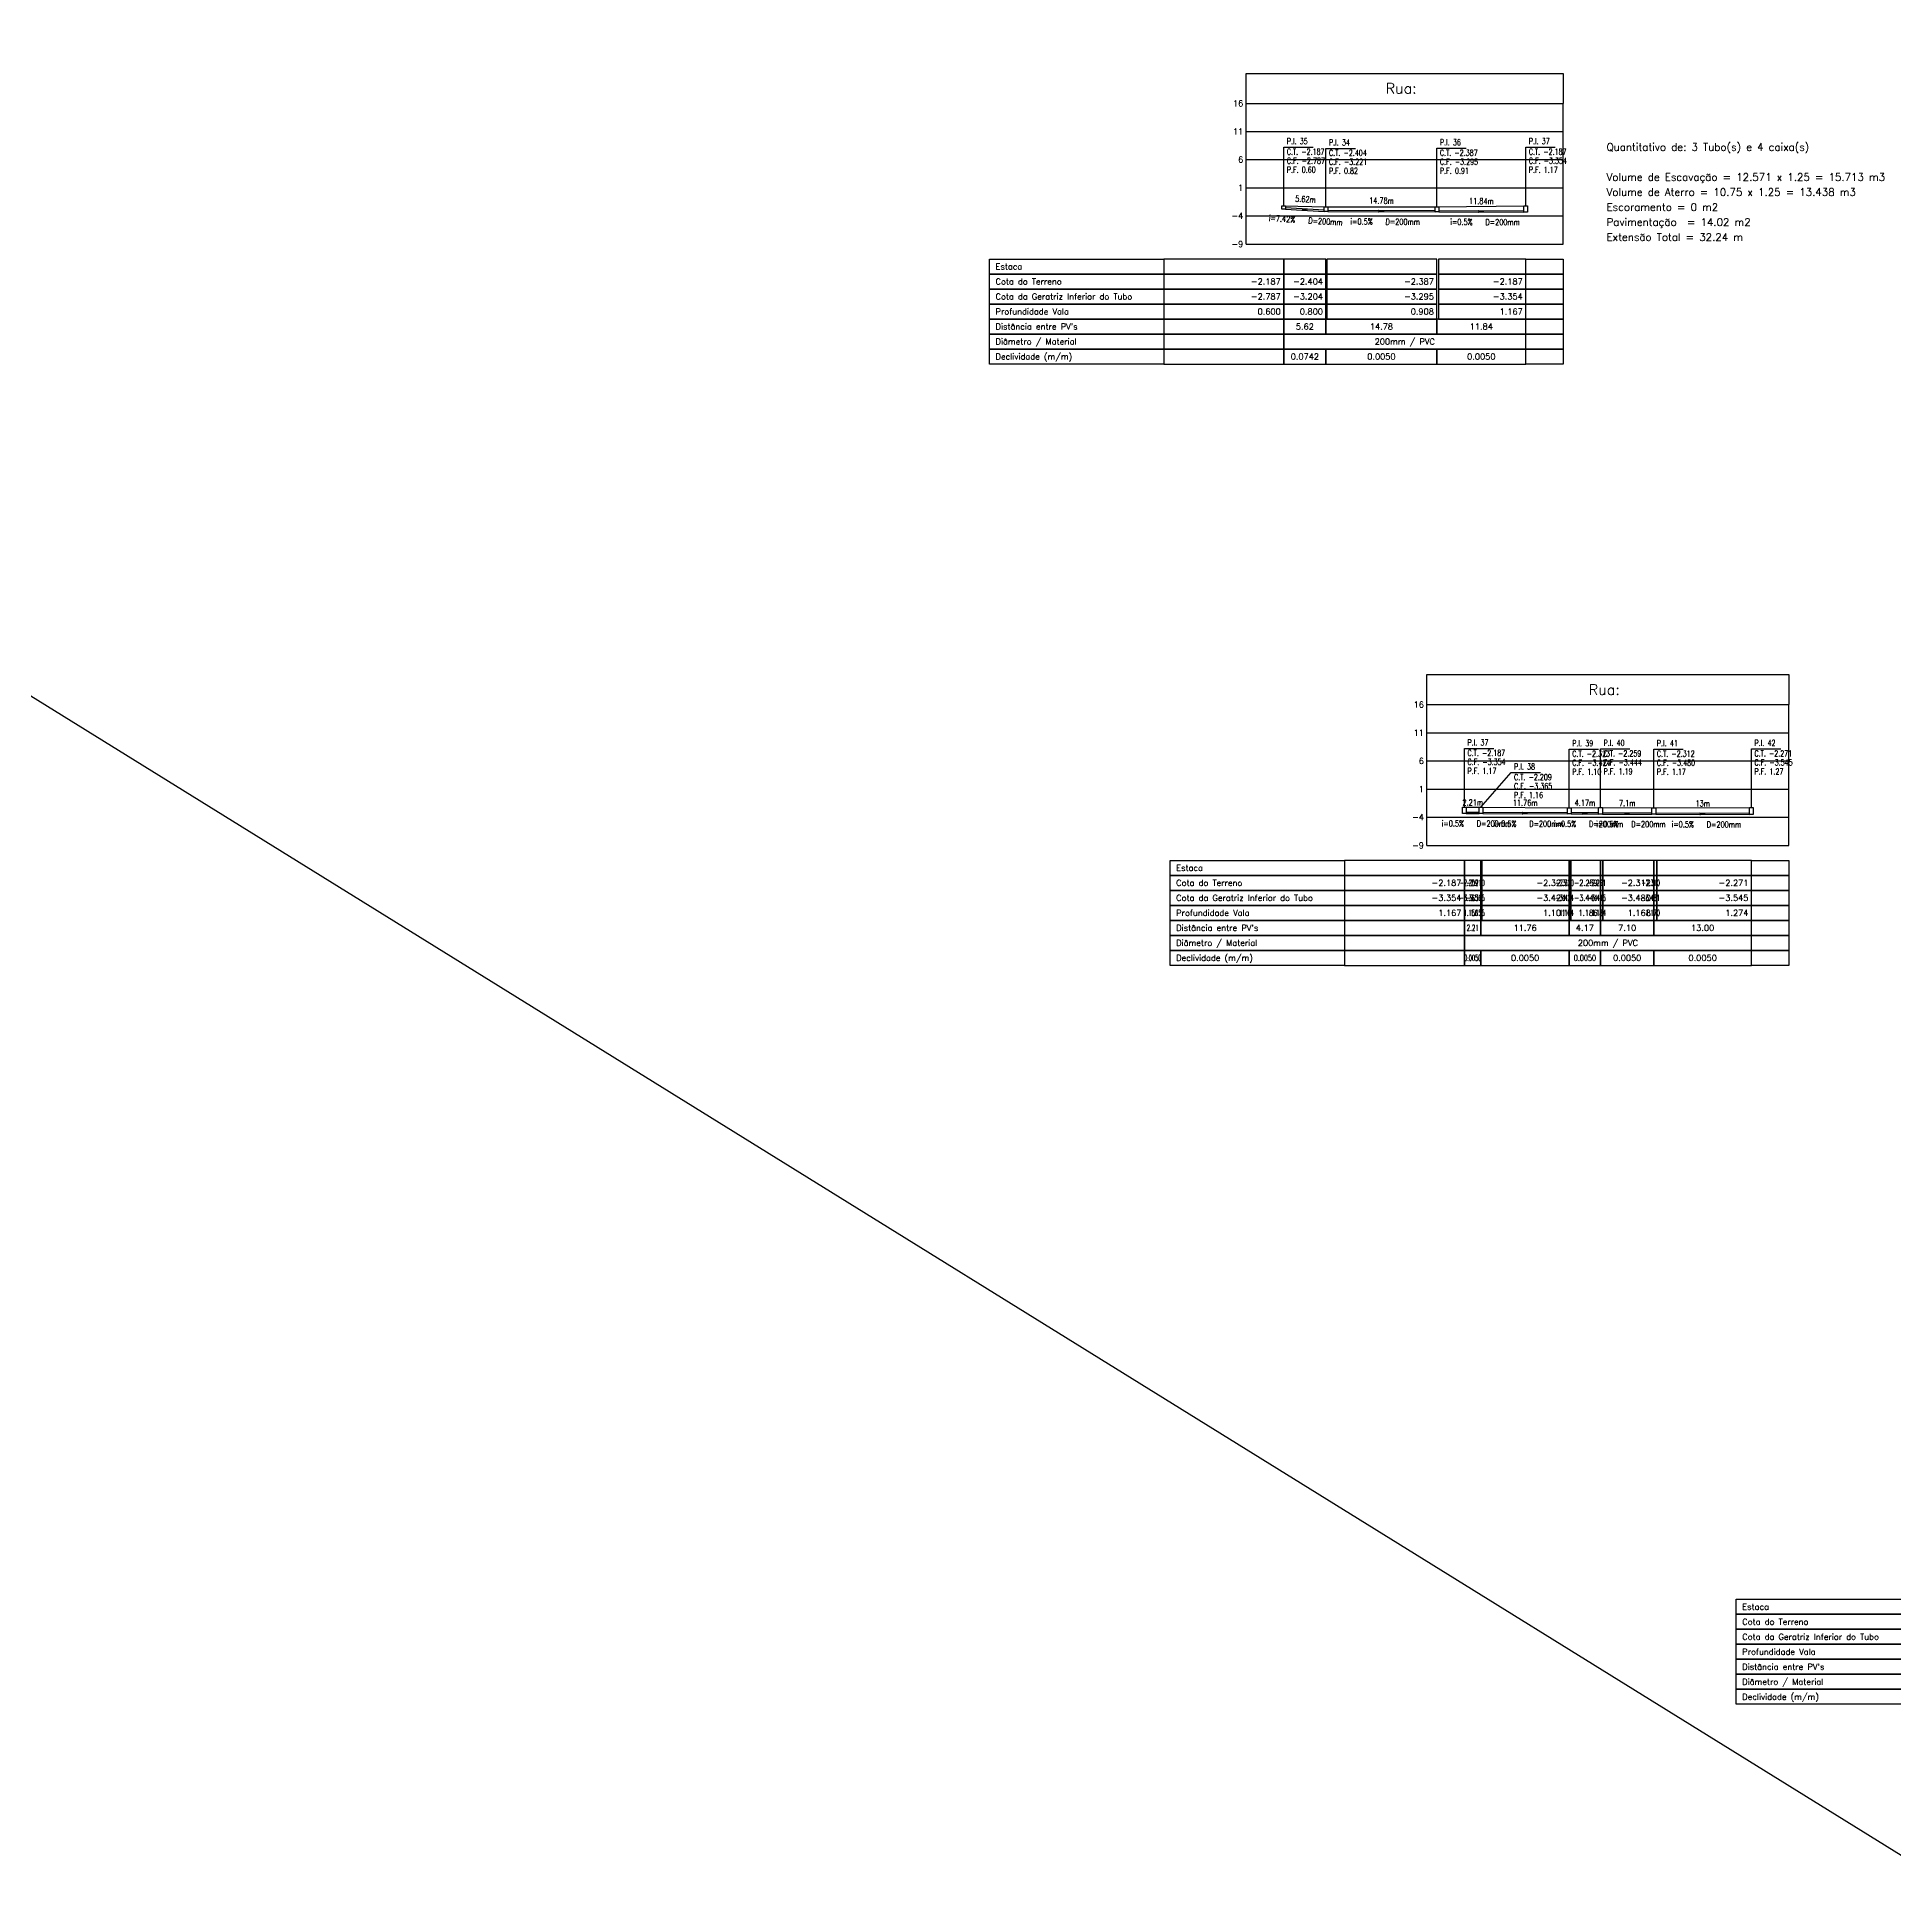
# Model space of a CAD drawing. Extents: x -6997814 to 14282083, y -16 to 289481930.
# Drawn here: x 363287.2 to 363534.7, y 7351805.8 to 7352053.3 of the extents above; entities that cross this region are included whole.
import ezdxf
from ezdxf.enums import TextEntityAlignment as Align

# ---------------------------------------------------------------- set-up
doc = ezdxf.new("R2010")
doc.units = 0
doc.header["$LTSCALE"] = 6.5
for name, color, linetype in [('LISTAGEM_TEXTO', 7, 'CONTINUOUS'), ('PS_IND_COMPRIMENTO', 7, 'CONTINUOUS'), ('PS_IND_DIAMETRO', 7, 'CONTINUOUS'), ('PS_IND_FLUXO', 3, 'CONTINUOUS'), ('PS_IND_INCLINACAO', 7, 'CONTINUOUS'), ('PS_PERFIL_CAIXAS', 7, 'CONTINUOUS'), ('PS_PERFIL_COTA_LIN', 7, 'CONTINUOUS'), ('PS_PERFIL_COTA_TXT', 5, 'CONTINUOUS'), ('PS_PERFIL_GRADE', 8, 'CONTINUOUS'), ('PS_PERFIL_TERRENO', 3, 'CONTINUOUS'), ('PS_PERFIL_TITULOS', 5, 'CONTINUOUS'), ('PS_PERFIL_TUBO', 7, 'CONTINUOUS'), ('PS_PONTOS_IDENTIFICACAO_LIN', 7, 'CONTINUOUS'), ('PS_PONTOS_IDENTIFICACAO_TXT', 7, 'CONTINUOUS')]:
    doc.layers.add(name, color=color, linetype=linetype)
doc.styles.add('ROMANS', font='romans.shx')

# ---------------------------------------------------------------- blocks, each defined once
blk = doc.blocks.new('*U498')
at = {"layer": 'PS_PERFIL_GRADE', "linetype": 'Continuous', "lineweight": -2}
for p, q in [((0, 0), (0, 18.75)), ((0, 18.75), (42.24, 18.75)), ((42.24, 0), (42.24, 18.75)), ((0, 15), (42.24, 15)), ((0, 11.25), (42.24, 11.25)), ((0, 7.5), (42.24, 7.5)), ((0, 3.75), (42.24, 3.75)), ((0, 0), (42.24, 0))]:
    blk.add_line(p, q, dxfattribs=at)
blk.add_lwpolyline([(0, 18.75), (0, 22.75), (42.24, 22.75), (42.24, 18.75)], dxfattribs=at)
at = {"layer": 'PS_PERFIL_GRADE', "lineweight": -2, "style": 'ROMANS'}
for s, p in [('16', (-0.4, 18.75)), ('11', (-0.4, 15)), ('6', (-0.4, 11.25)), ('1', (-0.4, 7.5)), ('-4', (-0.4, 3.75)), ('-9', (-0.4, 0))]:
    blk.add_text(s, height=0.8, dxfattribs=at).set_placement(p, align=Align.MIDDLE_RIGHT)
blk = doc.blocks.new('*U500')
at = {"layer": 'PS_PERFIL_GRADE', "linetype": 'Continuous', "lineweight": -2}
for p, q in [((0, 0), (0, 18.75)), ((0, 18.75), (48.24, 18.75)), ((48.24, 0), (48.24, 18.75)), ((0, 15), (48.24, 15)), ((0, 11.25), (48.24, 11.25)), ((0, 7.5), (48.24, 7.5)), ((0, 3.75), (48.24, 3.75)), ((0, 0), (48.24, 0))]:
    blk.add_line(p, q, dxfattribs=at)
blk.add_lwpolyline([(0, 18.75), (0, 22.75), (48.24, 22.75), (48.24, 18.75)], dxfattribs=at)
at = {"layer": 'PS_PERFIL_GRADE', "lineweight": -2, "style": 'ROMANS'}
for s, p in [('16', (-0.4, 18.75)), ('11', (-0.4, 15)), ('6', (-0.4, 11.25)), ('1', (-0.4, 7.5)), ('-4', (-0.4, 3.75)), ('-9', (-0.4, 0))]:
    blk.add_text(s, height=0.8, dxfattribs=at).set_placement(p, align=Align.MIDDLE_RIGHT)

msp = doc.modelspace()

# ---------------------------------------------------------------- linework, layer by layer
at = {"layer": 'LISTAGEM_TEXTO', "lineweight": -2}
msp.add_line((362766.33604, 7352287.95669), (6192331.67663, 3738255.91478), dxfattribs=at)
at = {"layer": 'PS_IND_FLUXO', "lineweight": -2}
for points in [[(363455.72621, 7352030.37767, 0.4, 0, 0), (363456.52472, 7352030.32888, 0, 0, 0)], [(363465.92645, 7352030.15803, 0.4, 0, 0), (363466.72644, 7352030.15492, 0, 0, 0)], [(363479.23675, 7352030.10813, 0.4, 0, 0), (363480.03674, 7352030.105, 0, 0, 0)], [(363478.08856, 7351949.94505, 0.4, 0, 0), (363478.88855, 7351949.94118, 0, 0, 0)], [(363485.07239, 7351949.91851, 0.4, 0, 0), (363485.87238, 7351949.91537, 0, 0, 0)], [(363493.03703, 7351949.88879, 0.4, 0, 0), (363493.83702, 7351949.88539, 0, 0, 0)], [(363498.67432, 7351949.86759, 0.4, 0, 0), (363499.47431, 7351949.86437, 0, 0, 0)], [(363508.72667, 7351949.82985, 0.4, 0, 0), (363509.52667, 7351949.82673, 0, 0, 0)]]:
    msp.add_lwpolyline(points, format="xyseb", dxfattribs=at)
at = {"layer": 'PS_PERFIL_CAIXAS', "linetype": 'Continuous', "lineweight": -2}
for points in [[(363453.06327, 7352030.88484), (363453.56327, 7352030.88484), (363453.56327, 7352030.43484), (363453.06327, 7352030.43484)], [(363458.68767, 7352030.72179), (363459.18767, 7352030.72179), (363459.18767, 7352030.10919), (363458.68767, 7352030.10919)], [(363473.46523, 7352030.73484), (363473.96523, 7352030.73484), (363473.96523, 7352030.05376), (363473.46523, 7352030.05376)], [(363485.30826, 7352030.88454), (363485.80826, 7352030.88454), (363485.80826, 7352030.00936), (363485.30826, 7352030.00936)], [(363477.1344, 7351950.74742), (363477.6344, 7351950.74742), (363477.6344, 7351949.87224), (363477.1344, 7351949.87224)], [(363479.34272, 7351950.73084), (363479.84272, 7351950.73084), (363479.84272, 7351949.86399), (363479.34272, 7351949.86399)], [(363491.10205, 7351950.64564), (363491.60205, 7351950.64564), (363491.60205, 7351949.81989), (363491.10205, 7351949.81989)], [(363495.27201, 7351950.69349), (363495.77201, 7351950.69349), (363495.77201, 7351949.80429), (363495.27201, 7351949.80429)], [(363502.37662, 7351950.65397), (363502.87662, 7351950.65397), (363502.87662, 7351949.77767), (363502.37662, 7351949.77767)], [(363515.37672, 7351950.68464), (363515.87672, 7351950.68464), (363515.87672, 7351949.72892), (363515.37672, 7351949.72892)]]:
    msp.add_lwpolyline(points, close=True, dxfattribs=at)
at = {"layer": 'PS_PERFIL_COTA_LIN', "linetype": 'Continuous', "lineweight": -2}
for points in [[(363437.31327, 7352023.77471), (363437.31327, 7352021.77471), (363414.11327, 7352021.77471), (363414.11327, 7352023.77471)], [(363437.31327, 7352023.77471), (363437.31327, 7352021.77471), (363453.31327, 7352021.77471), (363453.31327, 7352023.77471)], [(363453.31327, 7352023.77471), (363453.31327, 7352021.77471), (363458.93767, 7352021.77471), (363458.93767, 7352023.77471)], [(363459.03767, 7352023.77471), (363459.03767, 7352021.77471), (363473.71523, 7352021.77471), (363473.71523, 7352023.77471)], [(363473.91523, 7352023.77471), (363473.91523, 7352021.77471), (363485.55826, 7352021.77471), (363485.55826, 7352023.77471)], [(363490.55826, 7352023.77471), (363490.55826, 7352021.77471), (363485.55826, 7352021.77471), (363485.55826, 7352023.77471)], [(363437.31327, 7352021.77471), (363437.31327, 7352019.77471), (363414.11327, 7352019.77471), (363414.11327, 7352021.77471)], [(363437.31327, 7352019.77471), (363437.31327, 7352017.77471), (363414.11327, 7352017.77471), (363414.11327, 7352019.77471)], [(363437.31327, 7352021.77471), (363437.31327, 7352019.77471), (363453.31327, 7352019.77471), (363453.31327, 7352021.77471)], [(363437.31327, 7352019.77471), (363437.31327, 7352017.77471), (363453.31327, 7352017.77471), (363453.31327, 7352019.77471)], [(363453.31327, 7352021.77471), (363453.31327, 7352019.77471), (363458.93767, 7352019.77471), (363458.93767, 7352021.77471)], [(363453.31327, 7352019.77471), (363453.31327, 7352017.77471), (363458.93767, 7352017.77471), (363458.93767, 7352019.77471)], [(363459.03767, 7352021.77471), (363459.03767, 7352019.77471), (363473.71523, 7352019.77471), (363473.71523, 7352021.77471)], [(363459.03767, 7352019.77471), (363459.03767, 7352017.77471), (363473.71523, 7352017.77471), (363473.71523, 7352019.77471)], [(363473.91523, 7352021.77471), (363473.91523, 7352019.77471), (363485.55826, 7352019.77471), (363485.55826, 7352021.77471)], [(363473.91523, 7352019.77471), (363473.91523, 7352017.77471), (363485.55826, 7352017.77471), (363485.55826, 7352019.77471)], [(363490.55826, 7352021.77471), (363490.55826, 7352019.77471), (363485.55826, 7352019.77471), (363485.55826, 7352021.77471)], [(363490.55826, 7352019.77471), (363490.55826, 7352017.77471), (363485.55826, 7352017.77471), (363485.55826, 7352019.77471)], [(363437.31327, 7352017.77471), (363437.31327, 7352015.77471), (363414.11327, 7352015.77471), (363414.11327, 7352017.77471)], [(363437.31327, 7352017.77471), (363437.31327, 7352015.77471), (363453.31327, 7352015.77471), (363453.31327, 7352017.77471)], [(363453.31327, 7352017.77471), (363453.31327, 7352015.77471), (363458.93767, 7352015.77471), (363458.93767, 7352017.77471)], [(363459.03767, 7352017.77471), (363459.03767, 7352015.77471), (363473.71523, 7352015.77471), (363473.71523, 7352017.77471)], [(363473.91523, 7352017.77471), (363473.91523, 7352015.77471), (363485.55826, 7352015.77471), (363485.55826, 7352017.77471)], [(363490.55826, 7352017.77471), (363490.55826, 7352015.77471), (363485.55826, 7352015.77471), (363485.55826, 7352017.77471)], [(363437.31327, 7352015.77471), (363437.31327, 7352013.77471), (363414.11327, 7352013.77471), (363414.11327, 7352015.77471)], [(363437.31327, 7352015.77471), (363437.31327, 7352013.77471), (363453.31327, 7352013.77471), (363453.31327, 7352015.77471)], [(363453.31327, 7352015.77471), (363453.31327, 7352013.77471), (363458.93767, 7352013.77471), (363458.93767, 7352015.77471)], [(363458.93767, 7352015.77471), (363458.93767, 7352013.77471), (363473.71523, 7352013.77471), (363473.71523, 7352015.77471)], [(363473.71523, 7352015.77471), (363473.71523, 7352013.77471), (363485.55826, 7352013.77471), (363485.55826, 7352015.77471)], [(363490.55826, 7352015.77471), (363490.55826, 7352013.77471), (363485.55826, 7352013.77471), (363485.55826, 7352015.77471)], [(363437.31327, 7352013.77471), (363437.31327, 7352011.77471), (363414.11327, 7352011.77471), (363414.11327, 7352013.77471)], [(363437.31327, 7352013.77471), (363437.31327, 7352011.77471), (363453.31327, 7352011.77471), (363453.31327, 7352013.77471)], [(363453.31327, 7352013.77471), (363453.31327, 7352011.77471), (363485.55826, 7352011.77471), (363485.55826, 7352013.77471)], [(363490.55826, 7352013.77471), (363490.55826, 7352011.77471), (363485.55826, 7352011.77471), (363485.55826, 7352013.77471)], [(363437.31327, 7352011.77471), (363437.31327, 7352009.77471), (363414.11327, 7352009.77471), (363414.11327, 7352011.77471)], [(363437.31327, 7352011.77471), (363437.31327, 7352009.77471), (363453.31327, 7352009.77471), (363453.31327, 7352011.77471)], [(363453.31327, 7352011.77471), (363453.31327, 7352009.77471), (363458.93767, 7352009.77471), (363458.93767, 7352011.77471)], [(363458.93767, 7352011.77471), (363458.93767, 7352009.77471), (363473.71523, 7352009.77471), (363473.71523, 7352011.77471)], [(363473.71523, 7352011.77471), (363473.71523, 7352009.77471), (363485.55826, 7352009.77471), (363485.55826, 7352011.77471)], [(363490.55826, 7352011.77471), (363490.55826, 7352009.77471), (363485.55826, 7352009.77471), (363485.55826, 7352011.77471)], [(363461.3844, 7351943.63759), (363461.3844, 7351941.63759), (363438.1844, 7351941.63759), (363438.1844, 7351943.63759)], [(363461.3844, 7351943.63759), (363461.3844, 7351941.63759), (363477.3844, 7351941.63759), (363477.3844, 7351943.63759)], [(363477.3844, 7351943.63759), (363477.3844, 7351941.63759), (363479.59272, 7351941.63759), (363479.59272, 7351943.63759)], [(363479.59272, 7351943.63759), (363479.59272, 7351941.63759), (363479.69272, 7351941.63759), (363479.69272, 7351943.63759)], [(363479.69272, 7351943.63759), (363479.69272, 7351941.63759), (363491.35205, 7351941.63759), (363491.35205, 7351943.63759)], [(363491.35205, 7351943.63759), (363491.35205, 7351941.63759), (363491.55205, 7351941.63759), (363491.55205, 7351943.63759)], [(363491.55205, 7351943.63759), (363491.55205, 7351941.63759), (363495.52201, 7351941.63759), (363495.52201, 7351943.63759)], [(363495.52201, 7351943.63759), (363495.52201, 7351941.63759), (363495.82201, 7351941.63759), (363495.82201, 7351943.63759)], [(363495.82201, 7351943.63759), (363495.82201, 7351941.63759), (363502.62662, 7351941.63759), (363502.62662, 7351943.63759)], [(363502.62662, 7351943.63759), (363502.62662, 7351941.63759), (363503.02662, 7351941.63759), (363503.02662, 7351943.63759)], [(363503.02662, 7351943.63759), (363503.02662, 7351941.63759), (363515.62672, 7351941.63759), (363515.62672, 7351943.63759)], [(363520.62672, 7351943.63759), (363520.62672, 7351941.63759), (363515.62672, 7351941.63759), (363515.62672, 7351943.63759)], [(363461.3844, 7351941.63759), (363461.3844, 7351939.63759), (363438.1844, 7351939.63759), (363438.1844, 7351941.63759)], [(363461.3844, 7351941.63759), (363461.3844, 7351939.63759), (363477.3844, 7351939.63759), (363477.3844, 7351941.63759)], [(363477.3844, 7351941.63759), (363477.3844, 7351939.63759), (363479.59272, 7351939.63759), (363479.59272, 7351941.63759)], [(363479.59272, 7351941.63759), (363479.59272, 7351939.63759), (363479.69272, 7351939.63759), (363479.69272, 7351941.63759)], [(363479.69272, 7351941.63759), (363479.69272, 7351939.63759), (363491.35205, 7351939.63759), (363491.35205, 7351941.63759)], [(363491.35205, 7351941.63759), (363491.35205, 7351939.63759), (363491.55205, 7351939.63759), (363491.55205, 7351941.63759)], [(363491.55205, 7351941.63759), (363491.55205, 7351939.63759), (363495.52201, 7351939.63759), (363495.52201, 7351941.63759)], [(363495.52201, 7351941.63759), (363495.52201, 7351939.63759), (363495.82201, 7351939.63759), (363495.82201, 7351941.63759)], [(363495.82201, 7351941.63759), (363495.82201, 7351939.63759), (363502.62662, 7351939.63759), (363502.62662, 7351941.63759)], [(363502.62662, 7351941.63759), (363502.62662, 7351939.63759), (363503.02662, 7351939.63759), (363503.02662, 7351941.63759)], [(363503.02662, 7351941.63759), (363503.02662, 7351939.63759), (363515.62672, 7351939.63759), (363515.62672, 7351941.63759)], [(363520.62672, 7351941.63759), (363520.62672, 7351939.63759), (363515.62672, 7351939.63759), (363515.62672, 7351941.63759)], [(363461.3844, 7351939.63759), (363461.3844, 7351937.63759), (363438.1844, 7351937.63759), (363438.1844, 7351939.63759)], [(363461.3844, 7351939.63759), (363461.3844, 7351937.63759), (363477.3844, 7351937.63759), (363477.3844, 7351939.63759)], [(363477.3844, 7351939.63759), (363477.3844, 7351937.63759), (363479.59272, 7351937.63759), (363479.59272, 7351939.63759)], [(363479.59272, 7351939.63759), (363479.59272, 7351937.63759), (363479.69272, 7351937.63759), (363479.69272, 7351939.63759)], [(363479.69272, 7351939.63759), (363479.69272, 7351937.63759), (363491.35205, 7351937.63759), (363491.35205, 7351939.63759)], [(363491.35205, 7351939.63759), (363491.35205, 7351937.63759), (363491.55205, 7351937.63759), (363491.55205, 7351939.63759)], [(363491.55205, 7351939.63759), (363491.55205, 7351937.63759), (363495.52201, 7351937.63759), (363495.52201, 7351939.63759)], [(363495.52201, 7351939.63759), (363495.52201, 7351937.63759), (363495.82201, 7351937.63759), (363495.82201, 7351939.63759)], [(363495.82201, 7351939.63759), (363495.82201, 7351937.63759), (363502.62662, 7351937.63759), (363502.62662, 7351939.63759)], [(363502.62662, 7351939.63759), (363502.62662, 7351937.63759), (363503.02662, 7351937.63759), (363503.02662, 7351939.63759)], [(363503.02662, 7351939.63759), (363503.02662, 7351937.63759), (363515.62672, 7351937.63759), (363515.62672, 7351939.63759)], [(363520.62672, 7351939.63759), (363520.62672, 7351937.63759), (363515.62672, 7351937.63759), (363515.62672, 7351939.63759)], [(363461.3844, 7351937.63759), (363461.3844, 7351935.63759), (363438.1844, 7351935.63759), (363438.1844, 7351937.63759)], [(363461.3844, 7351935.63759), (363461.3844, 7351933.63759), (363438.1844, 7351933.63759), (363438.1844, 7351935.63759)], [(363461.3844, 7351937.63759), (363461.3844, 7351935.63759), (363477.3844, 7351935.63759), (363477.3844, 7351937.63759)], [(363461.3844, 7351935.63759), (363461.3844, 7351933.63759), (363477.3844, 7351933.63759), (363477.3844, 7351935.63759)], [(363477.3844, 7351937.63759), (363477.3844, 7351935.63759), (363479.59272, 7351935.63759), (363479.59272, 7351937.63759)], [(363477.3844, 7351935.63759), (363477.3844, 7351933.63759), (363479.59272, 7351933.63759), (363479.59272, 7351935.63759)], [(363479.59272, 7351937.63759), (363479.59272, 7351935.63759), (363479.69272, 7351935.63759), (363479.69272, 7351937.63759)], [(363479.59272, 7351935.63759), (363479.59272, 7351933.63759), (363491.35205, 7351933.63759), (363491.35205, 7351935.63759)], [(363479.69272, 7351937.63759), (363479.69272, 7351935.63759), (363491.35205, 7351935.63759), (363491.35205, 7351937.63759)], [(363491.35205, 7351937.63759), (363491.35205, 7351935.63759), (363491.55205, 7351935.63759), (363491.55205, 7351937.63759)], [(363491.35205, 7351935.63759), (363491.35205, 7351933.63759), (363495.52201, 7351933.63759), (363495.52201, 7351935.63759)], [(363491.55205, 7351937.63759), (363491.55205, 7351935.63759), (363495.52201, 7351935.63759), (363495.52201, 7351937.63759)], [(363495.52201, 7351937.63759), (363495.52201, 7351935.63759), (363495.82201, 7351935.63759), (363495.82201, 7351937.63759)], [(363495.52201, 7351935.63759), (363495.52201, 7351933.63759), (363502.62662, 7351933.63759), (363502.62662, 7351935.63759)], [(363495.82201, 7351937.63759), (363495.82201, 7351935.63759), (363502.62662, 7351935.63759), (363502.62662, 7351937.63759)], [(363502.62662, 7351937.63759), (363502.62662, 7351935.63759), (363503.02662, 7351935.63759), (363503.02662, 7351937.63759)], [(363502.62662, 7351935.63759), (363502.62662, 7351933.63759), (363515.62672, 7351933.63759), (363515.62672, 7351935.63759)], [(363503.02662, 7351937.63759), (363503.02662, 7351935.63759), (363515.62672, 7351935.63759), (363515.62672, 7351937.63759)], [(363520.62672, 7351937.63759), (363520.62672, 7351935.63759), (363515.62672, 7351935.63759), (363515.62672, 7351937.63759)], [(363520.62672, 7351935.63759), (363520.62672, 7351933.63759), (363515.62672, 7351933.63759), (363515.62672, 7351935.63759)], [(363461.3844, 7351933.63759), (363461.3844, 7351931.63759), (363438.1844, 7351931.63759), (363438.1844, 7351933.63759)], [(363461.3844, 7351933.63759), (363461.3844, 7351931.63759), (363477.3844, 7351931.63759), (363477.3844, 7351933.63759)], [(363477.3844, 7351933.63759), (363477.3844, 7351931.63759), (363515.62672, 7351931.63759), (363515.62672, 7351933.63759)], [(363520.62672, 7351933.63759), (363520.62672, 7351931.63759), (363515.62672, 7351931.63759), (363515.62672, 7351933.63759)], [(363461.3844, 7351931.63759), (363461.3844, 7351929.63759), (363438.1844, 7351929.63759), (363438.1844, 7351931.63759)], [(363461.3844, 7351931.63759), (363461.3844, 7351929.63759), (363477.3844, 7351929.63759), (363477.3844, 7351931.63759)], [(363477.3844, 7351931.63759), (363477.3844, 7351929.63759), (363479.59272, 7351929.63759), (363479.59272, 7351931.63759)], [(363479.59272, 7351931.63759), (363479.59272, 7351929.63759), (363491.35205, 7351929.63759), (363491.35205, 7351931.63759)], [(363491.35205, 7351931.63759), (363491.35205, 7351929.63759), (363495.52201, 7351929.63759), (363495.52201, 7351931.63759)], [(363495.52201, 7351931.63759), (363495.52201, 7351929.63759), (363502.62662, 7351929.63759), (363502.62662, 7351931.63759)], [(363502.62662, 7351931.63759), (363502.62662, 7351929.63759), (363515.62672, 7351929.63759), (363515.62672, 7351931.63759)], [(363520.62672, 7351931.63759), (363520.62672, 7351929.63759), (363515.62672, 7351929.63759), (363515.62672, 7351931.63759)], [(363536.80727, 7351845.164), (363536.80727, 7351843.164), (363513.60727, 7351843.164), (363513.60727, 7351845.164)], [(363536.80727, 7351843.164), (363536.80727, 7351841.164), (363513.60727, 7351841.164), (363513.60727, 7351843.164)], [(363536.80727, 7351841.164), (363536.80727, 7351839.164), (363513.60727, 7351839.164), (363513.60727, 7351841.164)], [(363536.80727, 7351839.164), (363536.80727, 7351837.164), (363513.60727, 7351837.164), (363513.60727, 7351839.164)], [(363536.80727, 7351837.164), (363536.80727, 7351835.164), (363513.60727, 7351835.164), (363513.60727, 7351837.164)], [(363536.80727, 7351835.164), (363536.80727, 7351833.164), (363513.60727, 7351833.164), (363513.60727, 7351835.164)], [(363536.80727, 7351833.164), (363536.80727, 7351831.164), (363513.60727, 7351831.164), (363513.60727, 7351833.164)]]:
    msp.add_lwpolyline(points, close=True, dxfattribs=at)
for points in [[(363453.31327, 7352015.77471), (363458.93767, 7352015.77471)], [(363459.03767, 7352015.77471), (363473.71523, 7352015.77471)], [(363473.91523, 7352015.77471), (363485.55826, 7352015.77471)], [(363437.31327, 7352013.77471), (363453.31327, 7352013.77471)], [(363453.31327, 7352013.77471), (363458.93767, 7352013.77471)], [(363453.31327, 7352013.77471), (363458.93767, 7352013.77471)], [(363458.93767, 7352013.77471), (363459.03767, 7352013.77471)], [(363459.03767, 7352013.77471), (363473.71523, 7352013.77471)], [(363459.03767, 7352013.77471), (363473.71523, 7352013.77471)], [(363473.91523, 7352013.77471), (363485.55826, 7352013.77471)], [(363473.91523, 7352013.77471), (363485.55826, 7352013.77471)], [(363437.31327, 7352011.77471), (363453.31327, 7352011.77471)], [(363453.31327, 7352011.77471), (363458.93767, 7352011.77471)], [(363453.31327, 7352011.77471), (363458.93767, 7352011.77471)], [(363458.93767, 7352011.77471), (363459.03767, 7352011.77471)], [(363459.03767, 7352011.77471), (363473.71523, 7352011.77471)], [(363459.03767, 7352011.77471), (363473.71523, 7352011.77471)], [(363473.91523, 7352011.77471), (363485.55826, 7352011.77471)], [(363473.91523, 7352011.77471), (363485.55826, 7352011.77471)], [(363453.31327, 7352009.77471), (363458.93767, 7352009.77471)], [(363459.03767, 7352009.77471), (363473.71523, 7352009.77471)], [(363473.91523, 7352009.77471), (363485.55826, 7352009.77471)], [(363477.3844, 7351935.63759), (363479.59272, 7351935.63759)], [(363479.69272, 7351935.63759), (363491.35205, 7351935.63759)], [(363491.55205, 7351935.63759), (363495.52201, 7351935.63759)], [(363495.82201, 7351935.63759), (363502.62662, 7351935.63759)], [(363503.02662, 7351935.63759), (363515.62672, 7351935.63759)], [(363461.3844, 7351933.63759), (363477.3844, 7351933.63759)], [(363477.3844, 7351933.63759), (363479.59272, 7351933.63759)], [(363477.3844, 7351933.63759), (363479.59272, 7351933.63759)], [(363479.59272, 7351933.63759), (363479.69272, 7351933.63759)], [(363479.69272, 7351933.63759), (363491.35205, 7351933.63759)], [(363479.69272, 7351933.63759), (363491.35205, 7351933.63759)], [(363491.35205, 7351933.63759), (363491.55205, 7351933.63759)], [(363491.55205, 7351933.63759), (363495.52201, 7351933.63759)], [(363491.55205, 7351933.63759), (363495.52201, 7351933.63759)], [(363495.52201, 7351933.63759), (363495.82201, 7351933.63759)], [(363495.82201, 7351933.63759), (363502.62662, 7351933.63759)], [(363495.82201, 7351933.63759), (363502.62662, 7351933.63759)], [(363503.02662, 7351933.63759), (363515.62672, 7351933.63759)], [(363503.02662, 7351933.63759), (363515.62672, 7351933.63759)], [(363461.3844, 7351931.63759), (363477.3844, 7351931.63759)], [(363477.3844, 7351931.63759), (363479.59272, 7351931.63759)], [(363477.3844, 7351931.63759), (363479.59272, 7351931.63759)], [(363479.59272, 7351931.63759), (363479.69272, 7351931.63759)], [(363479.69272, 7351931.63759), (363491.35205, 7351931.63759)], [(363479.69272, 7351931.63759), (363491.35205, 7351931.63759)], [(363491.35205, 7351931.63759), (363491.55205, 7351931.63759)], [(363491.55205, 7351931.63759), (363495.52201, 7351931.63759)], [(363491.55205, 7351931.63759), (363495.52201, 7351931.63759)], [(363495.52201, 7351931.63759), (363495.82201, 7351931.63759)], [(363495.82201, 7351931.63759), (363502.62662, 7351931.63759)], [(363495.82201, 7351931.63759), (363502.62662, 7351931.63759)], [(363503.02662, 7351931.63759), (363515.62672, 7351931.63759)], [(363503.02662, 7351931.63759), (363515.62672, 7351931.63759)], [(363477.3844, 7351929.63759), (363479.59272, 7351929.63759)], [(363479.69272, 7351929.63759), (363491.35205, 7351929.63759)], [(363491.55205, 7351929.63759), (363495.52201, 7351929.63759)], [(363495.82201, 7351929.63759), (363502.62662, 7351929.63759)], [(363503.02662, 7351929.63759), (363515.62672, 7351929.63759)]]:
    msp.add_lwpolyline(points, dxfattribs=at)
at = {"layer": 'PS_PERFIL_TERRENO', "linetype": 'Continuous', "lineweight": -2}
for points in [[(363453.31327, 7352030.88484), (363458.93767, 7352030.72179), (363473.71523, 7352030.73484), (363485.55826, 7352030.88454)], [(363477.3844, 7351950.74742), (363479.59272, 7351950.73084), (363491.35205, 7351950.64564), (363495.52201, 7351950.69349), (363502.62662, 7351950.65397), (363515.62672, 7351950.68464)]]:
    msp.add_lwpolyline(points, dxfattribs=at)
at = {"layer": 'PS_PERFIL_TUBO', "linetype": 'Continuous', "lineweight": -2}
for points in [[(363453.56327, 7352030.43484), (363458.68767, 7352030.12171), (363458.68767, 7352030.27171), (363453.56327, 7352030.58484)], [(363459.18767, 7352030.10919), (363473.46523, 7352030.05376), (363473.46523, 7352030.20376), (363459.18767, 7352030.25919)], [(363473.96523, 7352030.05376), (363485.30826, 7352030.00936), (363485.30826, 7352030.15936), (363473.96523, 7352030.20376)], [(363477.6344, 7351949.87224), (363479.34272, 7351949.86399), (363479.34272, 7351950.01399), (363477.6344, 7351950.02224)], [(363479.84272, 7351949.86399), (363491.10205, 7351949.81989), (363491.10205, 7351949.96989), (363479.84272, 7351950.01399)], [(363491.60205, 7351949.81989), (363495.27201, 7351949.80429), (363495.27201, 7351949.95429), (363491.60205, 7351949.96989)], [(363495.77201, 7351949.80429), (363502.37662, 7351949.77767), (363502.37662, 7351949.92767), (363495.77201, 7351949.95429)], [(363502.87662, 7351949.77767), (363515.37672, 7351949.72892), (363515.37672, 7351949.87892), (363502.87662, 7351949.92767)]]:
    msp.add_lwpolyline(points, close=True, dxfattribs=at)
at = {"layer": 'PS_PONTOS_IDENTIFICACAO_LIN', "linetype": 'Continuous', "lineweight": -2}
for points in [[(363453.31327, 7352030.88484), (363453.31327, 7352038.68484), (363457.23327, 7352038.68484)], [(363458.93767, 7352030.72179), (363458.93767, 7352038.52179), (363462.85767, 7352038.52179)], [(363473.71523, 7352030.73484), (363473.71523, 7352038.53484), (363477.63523, 7352038.53484)], [(363485.55826, 7352030.88454), (363485.55826, 7352038.68454), (363489.47826, 7352038.68454)], [(363477.3844, 7351950.74742), (363477.3844, 7351958.54742), (363481.3044, 7351958.54742)], [(363491.35205, 7351950.64564), (363491.35205, 7351958.44564), (363495.27205, 7351958.44564)], [(363495.52201, 7351950.69349), (363495.52201, 7351958.49349), (363499.44201, 7351958.49349)], [(363502.62662, 7351950.65397), (363502.62662, 7351958.45397), (363506.54662, 7351958.45397)], [(363515.62672, 7351950.68464), (363515.62672, 7351958.48464), (363519.54672, 7351958.48464)], [(363479.59272, 7351950.73084), (363483.59272, 7351955.33084), (363487.51272, 7351955.33084)]]:
    msp.add_lwpolyline(points, dxfattribs=at)

# ---------------------------------------------------------------- block references
at = {"layer": 'PS_PERFIL_GRADE', "lineweight": -2}
for name, p in [('*U498', (363448.31327, 7352025.77471)), ('*U500', (363472.3844, 7351945.63759))]:
    msp.add_blockref(name, p, dxfattribs=at)

# ---------------------------------------------------------------- texts
at = {"layer": 'LISTAGEM_TEXTO', "color": 7, "lineweight": -2, "style": 'ROMANS'}
for s, p in [('Quantitativo de: 3 Tubo(s) e 4 caixa(s)', (363496.32674, 7352038.19953)), ('Volume de Escavação = 12.571 x 1.25 = 15.713 m3', (363496.32674, 7352034.19953)), ('Volume de Aterro = 10.75 x 1.25 = 13.438 m3', (363496.32674, 7352032.19953)), ('Escoramento = 0 m2', (363496.32674, 7352030.19953)), ('Pavimentação  = 14.02 m2', (363496.32674, 7352028.19953)), ('Extensão Total = 32.24 m', (363496.32674, 7352026.19953))]:
    msp.add_text(s, height=1, dxfattribs=at).set_placement(p)
at = {"layer": 'PS_IND_COMPRIMENTO', "lineweight": -2, "style": 'ROMANS', "width": 0.8}
for s, rotation, p in [('5.62m', 356.5033036, (363456.21085, 7352031.75067)), ('14.78m', 359.7775809, (363466.33188, 7352031.55647)), ('11.84m', 359.7757285, (363479.64222, 7352031.50655)), ('2.21m', 359.7233032, (363478.49532, 7351951.3431)), ('11.76m', 359.7755878, (363485.47787, 7351951.31693)), ('4.17m', 359.7564527, (363493.44298, 7351951.28708)), ('7.1m', 359.7690264, (363499.07996, 7351951.26597)), ('13m', 359.7765492, (363509.13213, 7351951.22828))]:
    msp.add_text(s, height=0.8, rotation=rotation, dxfattribs=at).set_placement(p, align=Align.MIDDLE_CENTER)
at = {"layer": 'PS_IND_DIAMETRO', "lineweight": -2, "style": 'ROMANS', "width": 0.8}
for rotation, p in [(356.5033036, (363458.87479, 7352028.78267)), (359.7775809, (363469.16099, 7352028.74546)), (359.7757285, (363482.47124, 7352028.69546)), (359.7233032, (363481.32176, 7351948.52942)), (359.7755878, (363488.30688, 7351948.50583)), (359.7564527, (363496.27105, 7351948.47503)), (359.7690264, (363501.90865, 7351948.45454)), (359.7765492, (363511.96119, 7351948.41722))]:
    msp.add_text('D=200mm', height=0.8, rotation=rotation, dxfattribs=at).set_placement(p, align=Align.MIDDLE_CENTER)
at = {"layer": 'PS_IND_INCLINACAO', "lineweight": -2, "style": 'ROMANS', "width": 0.8}
for s, rotation, p in [('i=7.42%', 356.5033036, (363453.08559, 7352029.13642)), ('i=0.5%', 359.7775809, (363463.68103, 7352028.76674)), ('i=0.5%', 359.7757285, (363476.99128, 7352028.71691)), ('i=0.5%', 359.7233032, (363475.84183, 7351948.55588)), ('i=0.5%', 359.7755878, (363482.82692, 7351948.52729)), ('i=0.5%', 359.7564527, (363490.7911, 7351948.49832)), ('i=0.5%', 359.7690264, (363496.42869, 7351948.47663)), ('i=0.5%', 359.7765492, (363506.48123, 7351948.4386))]:
    msp.add_text(s, height=0.8, rotation=rotation, dxfattribs=at).set_placement(p, align=Align.MIDDLE_CENTER)
at = {"layer": 'PS_PERFIL_COTA_TXT', "lineweight": -2, "style": 'ROMANS'}
for s, p in [('Estaca', (363414.91327, 7352022.77471)), ('Cota do Terreno', (363414.91327, 7352020.77471)), ('Cota da Geratriz Inferior do Tubo', (363414.91327, 7352018.77471)), ('Profundidade Vala', (363414.91327, 7352016.77471)), ("Distância entre PV's", (363414.91327, 7352014.77471)), ('Diâmetro / Material', (363414.91327, 7352012.77471)), ('Declividade (m/m)', (363414.91327, 7352010.77471)), ('Estaca', (363438.9844, 7351942.63759)), ('Cota do Terreno', (363438.9844, 7351940.63759)), ('Cota da Geratriz Inferior do Tubo', (363438.9844, 7351938.63759)), ('Profundidade Vala', (363438.9844, 7351936.63759)), ("Distância entre PV's", (363438.9844, 7351934.63759)), ('Diâmetro / Material', (363438.9844, 7351932.63759)), ('Declividade (m/m)', (363438.9844, 7351930.63759)), ('Estaca', (363514.40727, 7351844.164)), ('Cota do Terreno', (363514.40727, 7351842.164)), ('Cota da Geratriz Inferior do Tubo', (363514.40727, 7351840.164)), ('Profundidade Vala', (363514.40727, 7351838.164)), ("Distância entre PV's", (363514.40727, 7351836.164)), ('Diâmetro / Material', (363514.40727, 7351834.164)), ('Declividade (m/m)', (363514.40727, 7351832.164))]:
    msp.add_text(s, height=0.8, dxfattribs=at).set_placement(p, align=Align.MIDDLE_LEFT)
for s, p in [('-2.187', (363452.91327, 7352020.77471)), ('-2.404', (363458.53767, 7352020.77471)), ('-2.387', (363473.31523, 7352020.77471)), ('-2.187', (363485.15826, 7352020.77471)), ('-2.787', (363452.91327, 7352018.77471)), ('-3.204', (363458.53767, 7352018.77471)), ('-3.295', (363473.31523, 7352018.77471)), ('-3.354', (363485.15826, 7352018.77471)), ('0.600', (363452.91327, 7352016.77471)), ('0.800', (363458.53767, 7352016.77471)), ('0.908', (363473.31523, 7352016.77471)), ('1.167', (363485.15826, 7352016.77471)), ('-2.187', (363476.9844, 7351940.63759)), ('-2.323', (363490.95205, 7351940.63759)), ('-2.312', (363502.22662, 7351940.63759)), ('-2.271', (363515.22672, 7351940.63759)), ('-3.354', (363476.9844, 7351938.63759)), ('-3.424', (363490.95205, 7351938.63759)), ('-3.480', (363502.22662, 7351938.63759)), ('-3.545', (363515.22672, 7351938.63759)), ('1.167', (363476.9844, 7351936.63759)), ('1.101', (363490.95205, 7351936.63759)), ('1.168', (363502.22662, 7351936.63759)), ('1.274', (363515.22672, 7351936.63759))]:
    msp.add_text(s, height=0.8, dxfattribs=at).set_placement(p, align=Align.MIDDLE_RIGHT)
for s, p in [('5.62', (363456.12547, 7352014.77471)), ('14.78', (363466.32645, 7352014.77471)), ('11.84', (363479.63674, 7352014.77471)), ('200mm / PVC', (363469.43576, 7352012.77471)), ('0.0742', (363456.12547, 7352010.77471)), ('0.0050', (363466.32645, 7352010.77471)), ('0.0050', (363479.63674, 7352010.77471)), ('11.76', (363485.47238, 7351934.63759)), ('4.17', (363493.43703, 7351934.63759)), ('200mm / PVC', (363496.50556, 7351932.63759)), ('7.10', (363499.07432, 7351934.63759)), ('13.00', (363509.12667, 7351934.63759)), ('0.0050', (363485.47238, 7351930.63759)), ('0.0050', (363499.07432, 7351930.63759)), ('0.0050', (363509.12667, 7351930.63759))]:
    msp.add_text(s, height=0.8, dxfattribs=at).set_placement(p, align=Align.MIDDLE_CENTER)
for s, width, p in [('-2.209', 0.5, (363479.19272, 7351940.63759)), ('-2.210', 0.5, (363480.09272, 7351940.63759)), ('-2.320', 0.5, (363491.95205, 7351940.63759)), ('-2.259', 0.708922, (363495.12201, 7351940.63759)), ('-2.261', 0.5, (363496.22201, 7351940.63759)), ('-2.310', 0.5, (363503.42662, 7351940.63759)), ('-3.365', 0.5, (363479.19272, 7351938.63759)), ('-3.365', 0.5, (363480.09272, 7351938.63759)), ('-3.424', 0.5, (363491.95205, 7351938.63759)), ('-3.444', 0.708922, (363495.12201, 7351938.63759)), ('-3.445', 0.5, (363496.22201, 7351938.63759)), ('-3.481', 0.5, (363503.42662, 7351938.63759)), ('1.156', 0.5, (363479.19272, 7351936.63759)), ('1.155', 0.5, (363480.09272, 7351936.63759)), ('1.104', 0.5, (363491.95205, 7351936.63759)), ('1.186', 0.827075, (363495.12201, 7351936.63759)), ('1.184', 0.5, (363496.22201, 7351936.63759)), ('1.170', 0.5, (363503.42662, 7351936.63759))]:
    msp.add_text(s, height=0.8, dxfattribs=dict(at, width=width)).set_placement(p, align=Align.MIDDLE_RIGHT)
for s, width, p in [('2.21', 0.55208, (363478.48856, 7351934.63759)), ('0.0050', 0.5, (363478.48856, 7351930.63759)), ('0.0050', 0.744636, (363493.43703, 7351930.63759))]:
    msp.add_text(s, height=0.8, dxfattribs=dict(at, width=width)).set_placement(p, align=Align.MIDDLE_CENTER)
at = {"layer": 'PS_PERFIL_TITULOS', "lineweight": -2, "style": 'ROMANS'}
for p in [(363469.43576, 7352046.52471), (363496.50556, 7351966.38759)]:
    msp.add_text('Rua: ', height=1.4, dxfattribs=at).set_placement(p, align=Align.MIDDLE_CENTER)
at = {"layer": 'PS_PONTOS_IDENTIFICACAO_TXT', "lineweight": -2, "style": 'ROMANS', "width": 0.7}
for s, p in [('P.I. 35', (363453.71327, 7352039.08484)), ('P.I. 34', (363459.33767, 7352038.92179)), ('P.I. 36', (363474.11523, 7352038.93484)), ('P.I. 37', (363485.95826, 7352039.08454)), ('C.T. -2.187', (363453.71327, 7352037.68484)), ('C.F. -2.787', (363453.71327, 7352036.48484)), ('C.T. -2.404', (363459.33767, 7352037.52179)), ('C.F. -3.221', (363459.33767, 7352036.32179)), ('C.T. -2.387', (363474.11523, 7352037.53484)), ('C.F. -3.295', (363474.11523, 7352036.33484)), ('C.T. -2.187', (363485.95826, 7352037.68454)), ('C.F. -3.354', (363485.95826, 7352036.48454)), ('P.F. 0.60', (363453.71327, 7352035.28484)), ('P.F. 0.82', (363459.33767, 7352035.12179)), ('P.F. 0.91', (363474.11523, 7352035.13484)), ('P.F. 1.17', (363485.95826, 7352035.28454)), ('C.T. -2.187', (363477.7844, 7351957.54742)), ('P.I. 37', (363477.7844, 7351958.94742)), ('C.T. -2.323', (363491.75205, 7351957.44564)), ('P.I. 39', (363491.75205, 7351958.84564)), ('C.T. -2.259', (363495.92201, 7351957.49349)), ('P.I. 40', (363495.92201, 7351958.89349)), ('C.T. -2.312', (363503.02662, 7351957.45397)), ('P.I. 41', (363503.02662, 7351958.85397)), ('C.T. -2.271', (363516.02672, 7351957.48464)), ('P.I. 42', (363516.02672, 7351958.88464)), ('C.F. -3.354', (363477.7844, 7351956.34742)), ('P.F. 1.17', (363477.7844, 7351955.14742)), ('P.I. 38', (363483.99272, 7351955.73084)), ('C.F. -3.424', (363491.75205, 7351956.24564)), ('P.F. 1.10', (363491.75205, 7351955.04564)), ('C.F. -3.444', (363495.92201, 7351956.29349)), ('P.F. 1.19', (363495.92201, 7351955.09349)), ('C.F. -3.480', (363503.02662, 7351956.25397)), ('P.F. 1.17', (363503.02662, 7351955.05397)), ('C.F. -3.545', (363516.02672, 7351956.28464)), ('P.F. 1.27', (363516.02672, 7351955.08464)), ('C.T. -2.209', (363483.99272, 7351954.33084)), ('C.F. -3.365', (363483.99272, 7351953.13084)), ('P.F. 1.16', (363483.99272, 7351951.93084))]:
    msp.add_text(s, height=0.8, dxfattribs=at).set_placement(p)

doc.saveas('drawing.dxf')
